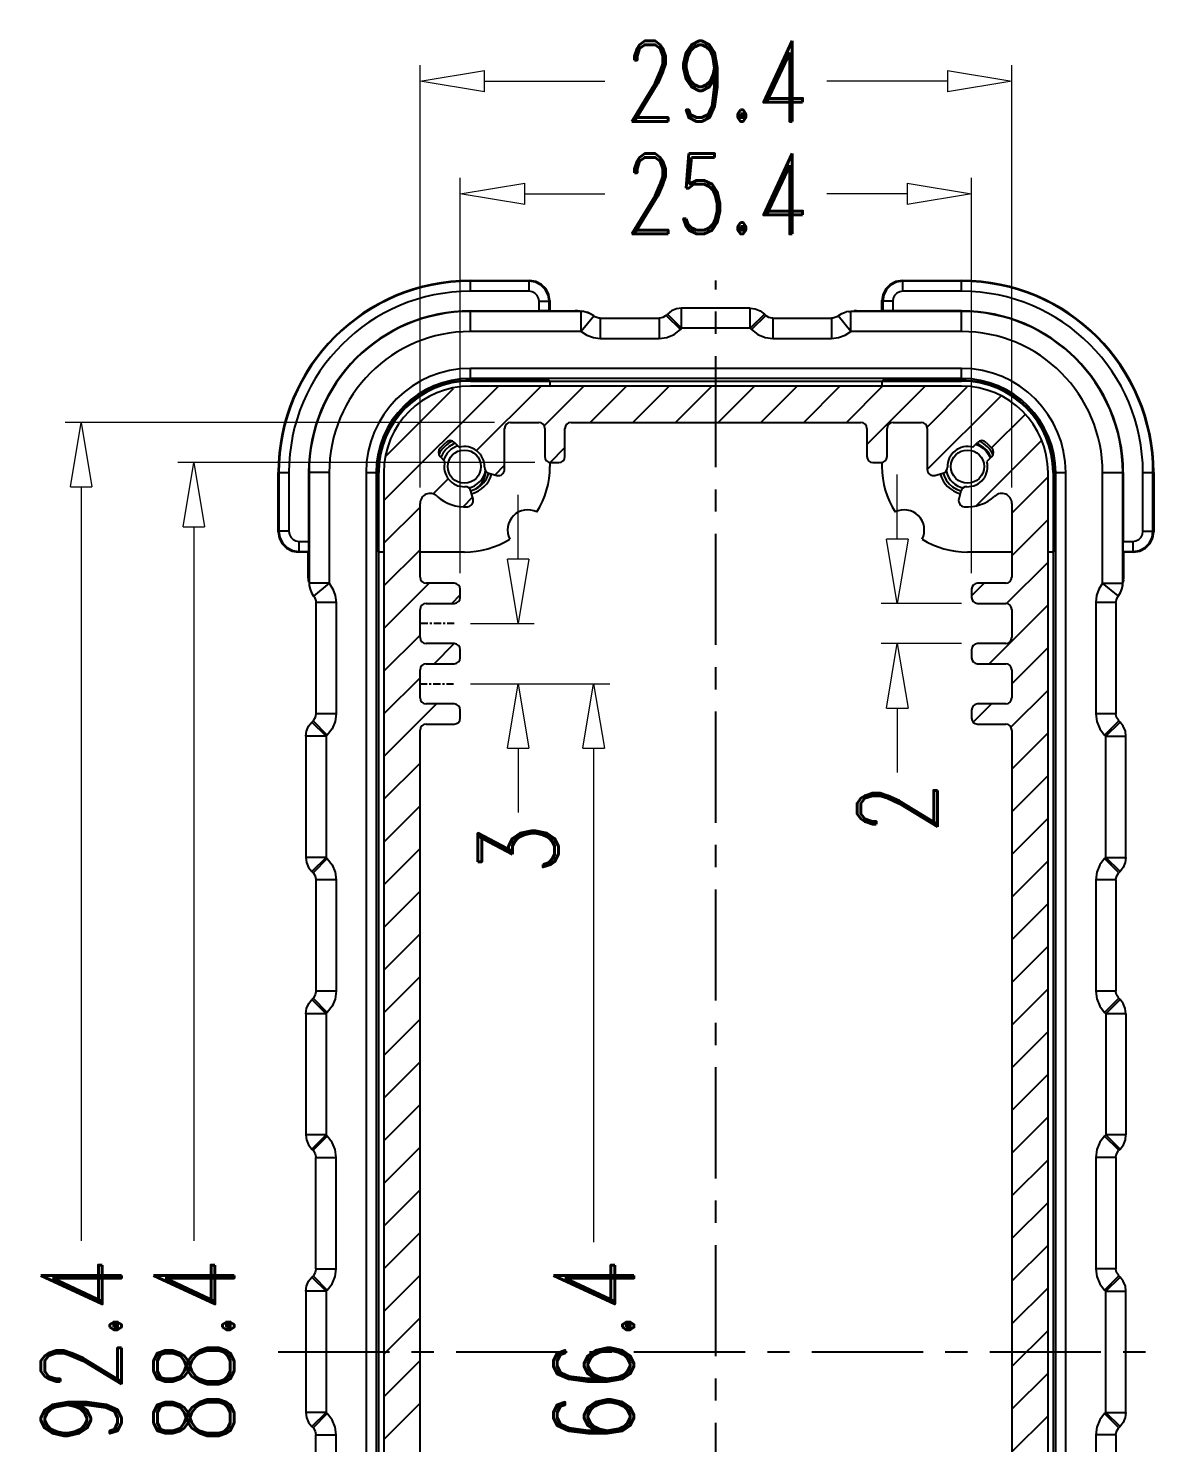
# Model space of a CAD drawing. Extents: x 2468 to 2936, y 274 to 599.
# Drawn here: x 2614.7 to 2670.6, y 346.8 to 417.2 of the extents above; entities that cross this region are included whole.
import ezdxf

# ---------------------------------------------------------------- set-up
doc = ezdxf.new("R2010")
doc.units = 0
doc.header["$LTSCALE"] = 30.734
doc.header["$PDMODE"] = 3
doc.header["$PDSIZE"] = 0.3125
doc.linetypes.add('CENTER', pattern=[50.8, 31.75, -6.35, 6.35, -6.35])
doc.layers.get('0').update_dxf_attribs({"linetype": 'CONTINUOUS'})
doc.layers.get('Defpoints').update_dxf_attribs({"linetype": 'CONTINUOUS'})
doc.layers.add('dim', color=3, linetype='CONTINUOUS', lineweight=9)
doc.styles.add('ROMAND', font='romand.shx', dxfattribs={"width": 0.75, "bigfont": 'gbcbig.shx'})
doc.dimstyles.new('YanXiu', dxfattribs={"dimtxt": 2.5, "dimasz": 2.2, "dimexe": 0.66, "dimexo": 0.66, "dimgap": 0.66, "dimtad": 0, "dimzin": 9, "dimdsep": 46, "dimtxsty": 'ROMAND', "dimblk": 'CLOSEDBLANK', "dimcen": 0, "dimclrd": 256, "dimclre": 131, "dimclrt": 42, "dimazin": 2, "dimtfac": 1, "dimtofl": 0, "dimtmove": 0, "dimatfit": 3, "dimldrblk": 'CLOSEDBLANK', "dimfxl": 1, "dimlwd": 5, "dimlwe": 5, "dimarcsym": 0})

# ---------------------------------------------------------------- blocks, each defined once
blk = doc.blocks.new('_ClosedBlank')
at = {"color": 0, "linetype": 'ByBlock', "lineweight": -2}
for p, q in [((-1, 0.167), (0, 0)), ((-1, 0.167), (-1, -0.167)), ((0, 0), (-1, -0.167))]:
    blk.add_line(p, q, dxfattribs=at)
blk = doc.blocks.new('*D10')
at = {"layer": 'Defpoints', "color": 0}
for p in [(2638.617, 397.567), (2617.278, 305.167), (2638.617, 305.167)]:
    blk.add_point(p, dxfattribs=at)
at = {"layer": 'dim', "color": 131, "lineweight": 5}
for p, q in [((2637.817, 397.567), (2616.478, 397.567)), ((2637.817, 305.167), (2616.478, 305.167))]:
    blk.add_line(p, q, dxfattribs=at)
at = {"layer": 'dim', "lineweight": 5}
for p, q in [((2617.278, 394.367), (2617.278, 356.881)), ((2617.278, 308.367), (2617.278, 345.853))]:
    blk.add_line(p, q, dxfattribs=at)
at = {"layer": 'dim', "lineweight": 5, "xscale": 3.2, "yscale": 3.2, "zscale": 3.2}
for p, rotation in [((2617.278, 397.567), 90), ((2617.278, 305.167), 270)]:
    blk.add_blockref('_ClosedBlank', p, dxfattribs=dict(at, rotation=rotation))
at = {"layer": 'dim', "color": 42, "insert": (2617.278, 351.367), "char_height": 4, "attachment_point": 5, "rotation": 90, "style": 'ROMAND'}
blk.add_mtext('92.4', dxfattribs=at)
blk = doc.blocks.new('*D11')
at = {"layer": 'Defpoints', "color": 0}
for p in [(2663.517, 414.529), (2634.117, 393.534), (2663.517, 393.534)]:
    blk.add_point(p, dxfattribs=at)
at = {"layer": 'dim', "color": 131, "lineweight": 5}
for p, q in [((2634.117, 394.334), (2634.117, 415.329)), ((2663.517, 394.334), (2663.517, 415.329))]:
    blk.add_line(p, q, dxfattribs=at)
at = {"layer": 'dim', "lineweight": 5}
for p, q in [((2637.317, 414.529), (2643.303, 414.529)), ((2660.317, 414.529), (2654.331, 414.529))]:
    blk.add_line(p, q, dxfattribs=at)
at = {"layer": 'dim', "lineweight": 5, "xscale": 3.2, "yscale": 3.2, "zscale": 3.2, "rotation": 180}
blk.add_blockref('_ClosedBlank', (2634.117, 414.529), dxfattribs=at)
at = {"layer": 'dim', "lineweight": 5, "xscale": 3.2, "yscale": 3.2, "zscale": 3.2}
blk.add_blockref('_ClosedBlank', (2663.517, 414.529), dxfattribs=at)
at = {"layer": 'dim', "color": 42, "insert": (2648.817, 414.529), "char_height": 4, "attachment_point": 5, "style": 'ROMAND'}
blk.add_mtext('29.4', dxfattribs=at)
blk = doc.blocks.new('*D12')
at = {"layer": 'Defpoints', "color": 0}
for p in [(2661.517, 408.929), (2636.117, 389.267), (2661.517, 389.267)]:
    blk.add_point(p, dxfattribs=at)
at = {"layer": 'dim', "color": 131, "lineweight": 5}
for p, q in [((2636.117, 390.067), (2636.117, 409.729)), ((2661.517, 390.067), (2661.517, 409.729))]:
    blk.add_line(p, q, dxfattribs=at)
at = {"layer": 'dim', "lineweight": 5}
for p, q in [((2639.317, 408.929), (2643.303, 408.929)), ((2658.317, 408.929), (2654.331, 408.929))]:
    blk.add_line(p, q, dxfattribs=at)
at = {"layer": 'dim', "lineweight": 5, "xscale": 3.2, "yscale": 3.2, "zscale": 3.2, "rotation": 180}
blk.add_blockref('_ClosedBlank', (2636.117, 408.929), dxfattribs=at)
at = {"layer": 'dim', "lineweight": 5, "xscale": 3.2, "yscale": 3.2, "zscale": 3.2}
blk.add_blockref('_ClosedBlank', (2661.517, 408.929), dxfattribs=at)
at = {"layer": 'dim', "color": 42, "insert": (2648.817, 408.929), "char_height": 4, "attachment_point": 5, "style": 'ROMAND'}
blk.add_mtext('25.4', dxfattribs=at)
blk = doc.blocks.new('*D13')
at = {"layer": 'Defpoints', "color": 0}
for p in [(2640.617, 395.567), (2622.878, 307.167), (2640.617, 307.167)]:
    blk.add_point(p, dxfattribs=at)
at = {"layer": 'dim', "color": 131, "lineweight": 5}
for p, q in [((2639.817, 395.567), (2622.078, 395.567)), ((2639.817, 307.167), (2622.078, 307.167))]:
    blk.add_line(p, q, dxfattribs=at)
at = {"layer": 'dim', "lineweight": 5}
for p, q in [((2622.878, 392.367), (2622.878, 356.881)), ((2622.878, 310.367), (2622.878, 345.853))]:
    blk.add_line(p, q, dxfattribs=at)
at = {"layer": 'dim', "lineweight": 5, "xscale": 3.2, "yscale": 3.2, "zscale": 3.2}
for p, rotation in [((2622.878, 395.567), 90), ((2622.878, 307.167), 270)]:
    blk.add_blockref('_ClosedBlank', p, dxfattribs=dict(at, rotation=rotation))
at = {"layer": 'dim', "color": 42, "insert": (2622.878, 351.367), "char_height": 4, "attachment_point": 5, "rotation": 90, "style": 'ROMAND'}
blk.add_mtext('88.4', dxfattribs=at)
blk = doc.blocks.new('*D15')
at = {"layer": 'Defpoints', "color": 0}
for p in [(2635.817, 384.567), (2642.739, 384.567), (2635.817, 318.167)]:
    blk.add_point(p, dxfattribs=at)
at = {"layer": 'dim', "color": 131, "lineweight": 5}
for p, q in [((2636.616, 384.567), (2643.539, 384.567)), ((2636.616, 318.167), (2643.539, 318.167))]:
    blk.add_line(p, q, dxfattribs=at)
at = {"layer": 'dim', "lineweight": 5}
for p, q in [((2642.739, 381.367), (2642.739, 356.81)), ((2642.739, 321.367), (2642.739, 345.925))]:
    blk.add_line(p, q, dxfattribs=at)
at = {"layer": 'dim', "lineweight": 5, "xscale": 3.2, "yscale": 3.2, "zscale": 3.2}
for p, rotation in [((2642.739, 384.567), 90), ((2642.739, 318.167), 270)]:
    blk.add_blockref('_ClosedBlank', p, dxfattribs=dict(at, rotation=rotation))
at = {"layer": 'dim', "color": 42, "insert": (2642.739, 351.367), "char_height": 4, "attachment_point": 5, "rotation": 90, "style": 'ROMAND'}
blk.add_mtext('66.4', dxfattribs=at)
blk = doc.blocks.new('*D16')
at = {"layer": 'Defpoints', "color": 0}
for p in [(2635.817, 387.567), (2635.817, 384.567), (2638.995, 384.567)]:
    blk.add_point(p, dxfattribs=at)
at = {"layer": 'dim', "lineweight": 5}
for p, q in [((2638.995, 390.767), (2638.995, 393.967)), ((2638.995, 381.367), (2638.995, 378.167))]:
    blk.add_line(p, q, dxfattribs=at)
at = {"layer": 'dim', "color": 131, "lineweight": 5}
for p, q in [((2636.616, 387.567), (2639.794, 387.567)), ((2636.616, 384.567), (2639.794, 384.567))]:
    blk.add_line(p, q, dxfattribs=at)
at = {"layer": 'dim', "lineweight": 5, "xscale": 3.2, "yscale": 3.2, "zscale": 3.2}
for p, rotation in [((2638.995, 387.567), 270), ((2638.995, 384.567), 90)]:
    blk.add_blockref('_ClosedBlank', p, dxfattribs=dict(at, rotation=rotation))
at = {"layer": 'dim', "color": 42, "insert": (2638.995, 376.367), "char_height": 4, "attachment_point": 5, "rotation": 90, "style": 'ROMAND'}
blk.add_mtext('3', dxfattribs=at)
blk = doc.blocks.new('*D17')
at = {"layer": 'Defpoints', "color": 0}
for p in [(2661.817, 388.567), (2657.826, 386.567), (2661.817, 386.567)]:
    blk.add_point(p, dxfattribs=at)
at = {"layer": 'dim', "lineweight": 5}
for p, q in [((2657.826, 391.767), (2657.826, 394.967)), ((2657.826, 383.367), (2657.826, 380.167))]:
    blk.add_line(p, q, dxfattribs=at)
at = {"layer": 'dim', "color": 131, "lineweight": 5}
for p, q in [((2661.017, 388.567), (2657.026, 388.567)), ((2661.017, 386.567), (2657.026, 386.567))]:
    blk.add_line(p, q, dxfattribs=at)
at = {"layer": 'dim', "lineweight": 5, "xscale": 3.2, "yscale": 3.2, "zscale": 3.2}
for p, rotation in [((2657.826, 388.567), 270), ((2657.826, 386.567), 90)]:
    blk.add_blockref('_ClosedBlank', p, dxfattribs=dict(at, rotation=rotation))
at = {"layer": 'dim', "color": 42, "insert": (2657.826, 378.367), "char_height": 4, "attachment_point": 5, "rotation": 90, "style": 'ROMAND'}
blk.add_mtext('2', dxfattribs=at)

msp = doc.modelspace()

# ---------------------------------------------------------------- linework, layer by layer
at = {"color": 7, "linetype": 'Continuous'}
for p, q in [((2636.617, 404.617), (2639.567, 404.617)), ((2636.617, 404.082), (2636.617, 404.617)), ((2639.532, 404.582), (2636.617, 404.582)), ((2639.567, 404.617), (2639.532, 404.582)), ((2639.532, 404.082), (2639.532, 404.582)), ((2658.067, 404.617), (2661.017, 404.617)), ((2658.067, 404.617), (2658.102, 404.582)), ((2661.017, 404.582), (2658.102, 404.582)), ((2658.102, 404.082), (2658.102, 404.582)), ((2661.017, 404.082), (2661.017, 404.617)), ((2639.532, 404.082), (2636.617, 404.082)), ((2640.032, 403.582), (2640.532, 403.582)), ((2640.032, 403.104), (2640.032, 403.582)), ((2640.567, 403.617), (2640.532, 403.582)), ((2640.532, 403.107), (2640.532, 403.582)), ((2640.567, 403.617), (2640.567, 403.107)), ((2657.067, 403.617), (2657.102, 403.582)), ((2657.067, 403.107), (2657.067, 403.617)), ((2657.602, 403.582), (2657.102, 403.582)), ((2657.102, 403.582), (2657.102, 403.107)), ((2657.602, 403.582), (2657.602, 403.104)), ((2661.017, 404.082), (2658.102, 404.082)), ((2636.617, 403.104), (2640.032, 403.104)), ((2636.617, 402.081), (2636.617, 403.104)), ((2642.116, 403.081), (2636.617, 403.081)), ((2640.382, 403.105), (2640.032, 403.104)), ((2640.532, 403.107), (2640.567, 403.118)), ((2640.567, 403.118), (2641.825, 403.118)), ((2641.824, 403.118), (2641.982, 403.097)), ((2641.954, 403.109), (2641.825, 403.118)), ((2642.062, 403.095), (2641.932, 403.103)), ((2641.954, 403.109), (2642.062, 403.095)), ((2641.982, 403.097), (2642.073, 403.086)), ((2642.215, 403.076), (2642.116, 403.081)), ((2642.116, 403.074), (2642.116, 403.081)), ((2642.116, 402.081), (2642.116, 403.074)), ((2642.231, 403.074), (2642.215, 403.076)), ((2642.357, 403.051), (2642.215, 403.076)), ((2642.286, 403.066), (2642.231, 403.074)), ((2642.452, 403.023), (2642.286, 403.066)), ((2642.577, 402.968), (2642.357, 403.051)), ((2642.609, 402.951), (2642.452, 403.023)), ((2642.751, 402.853), (2642.577, 402.968)), ((2642.75, 402.853), (2642.609, 402.951)), ((2646.344, 402.886), (2646.317, 402.861)), ((2646.344, 402.886), (2646.404, 402.947)), ((2646.344, 402.886), (2647.051, 402.179)), ((2647.111, 402.24), (2646.404, 402.947)), ((2650.522, 403.24), (2647.111, 403.24)), ((2647.111, 402.24), (2647.111, 403.24)), ((2650.522, 402.24), (2650.522, 403.24)), ((2651.229, 402.947), (2650.522, 402.24)), ((2651.29, 402.886), (2650.583, 402.179)), ((2651.229, 402.947), (2651.29, 402.886)), ((2654.883, 402.853), (2655.075, 402.977)), ((2655.074, 402.977), (2655.291, 403.055)), ((2655.402, 403.074), (2655.29, 403.054)), ((2655.402, 403.074), (2655.518, 403.081)), ((2655.402, 403.074), (2655.455, 403.08)), ((2661.017, 403.081), (2655.518, 403.081)), ((2655.518, 402.081), (2655.518, 403.081)), ((2655.572, 403.095), (2655.68, 403.109)), ((2655.572, 403.095), (2655.701, 403.103)), ((2655.612, 403.092), (2655.809, 403.118)), ((2655.809, 403.118), (2655.68, 403.109)), ((2655.809, 403.118), (2657.067, 403.118)), ((2657.102, 403.107), (2657.067, 403.118)), ((2661.017, 402.081), (2661.017, 403.104)), ((2642.745, 402.846), (2642.116, 402.081)), ((2642.751, 402.853), (2642.745, 402.846)), ((2643.068, 402.74), (2645.99, 402.74)), ((2643.068, 402.74), (2643.068, 401.74)), ((2645.99, 402.74), (2645.99, 401.74)), ((2647.051, 402.179), (2647.111, 402.24)), ((2650.522, 402.24), (2647.111, 402.24)), ((2650.522, 402.24), (2650.583, 402.179)), ((2651.644, 402.74), (2654.566, 402.74)), ((2651.644, 402.74), (2651.644, 401.74)), ((2654.566, 402.74), (2654.566, 401.74)), ((2655.518, 402.081), (2654.883, 402.853)), ((2642.116, 402.081), (2636.617, 402.081)), ((2643.068, 401.74), (2645.99, 401.74)), ((2651.644, 401.74), (2654.566, 401.74)), ((2661.017, 402.081), (2655.518, 402.081)), ((2661.017, 400.248), (2636.617, 400.248)), ((2636.617, 399.617), (2636.617, 400.248)), ((2661.017, 399.617), (2661.017, 400.248)), ((2661.017, 399.748), (2636.617, 399.748)), ((2636.617, 399.661), (2640.032, 399.661)), ((2636.617, 399.617), (2661.017, 399.617)), ((2661.017, 399.367), (2636.617, 399.367)), ((2640.532, 399.652), (2640.491, 399.655)), ((2640.567, 399.617), (2640.532, 399.652)), ((2640.567, 399.617), (2640.567, 399.367)), ((2657.102, 399.652), (2657.067, 399.617)), ((2657.067, 399.617), (2657.067, 399.367)), ((2657.602, 399.661), (2661.017, 399.661)), ((2638.317, 395.222), (2638.317, 397.267)), ((2638.617, 397.567), (2640.017, 397.567)), ((2640.317, 397.267), (2640.317, 395.867)), ((2641.317, 395.867), (2641.317, 397.267)), ((2641.617, 397.567), (2656.017, 397.567)), ((2656.317, 397.267), (2656.317, 395.867)), ((2657.317, 395.867), (2657.317, 397.267)), ((2657.617, 397.567), (2659.017, 397.567)), ((2659.317, 397.267), (2659.317, 395.222)), ((2635.115, 396.286), (2635.398, 396.569)), ((2635.822, 396.569), (2636.058, 396.333)), ((2661.576, 396.333), (2661.812, 396.569)), ((2662.236, 396.569), (2662.519, 396.286)), ((2635.351, 395.626), (2635.115, 395.862)), ((2635.253, 396.024), (2635.154, 395.823)), ((2635.762, 396.487), (2635.565, 396.365)), ((2635.864, 396.527), (2635.762, 396.487)), ((2661.883, 396.481), (2661.769, 396.527)), ((2662.08, 396.357), (2661.883, 396.481)), ((2662.24, 396.141), (2662.366, 395.975)), ((2662.519, 395.862), (2662.283, 395.626)), ((2662.366, 395.975), (2662.456, 395.799)), ((2662.479, 395.822), (2662.387, 396.012)), ((2640.567, 395.567), (2640.567, 395.367)), ((2640.617, 395.567), (2641.017, 395.567)), ((2656.617, 395.567), (2657.017, 395.567)), ((2657.067, 395.567), (2657.067, 395.367)), ((2627.067, 395.067), (2627.602, 395.067)), ((2627.067, 392.117), (2627.067, 395.067)), ((2627.102, 395.067), (2627.102, 392.152)), ((2627.602, 395.067), (2627.602, 392.152)), ((2629.603, 395.067), (2628.579, 395.067)), ((2628.603, 395.067), (2628.603, 389.568)), ((2629.603, 395.067), (2629.603, 389.568)), ((2631.436, 395.067), (2632.067, 395.067)), ((2631.436, 395.067), (2631.436, 307.667)), ((2631.936, 395.067), (2631.936, 307.667)), ((2632.023, 391.652), (2632.023, 395.067)), ((2632.067, 307.667), (2632.067, 395.067)), ((2632.317, 395.067), (2632.317, 307.667)), ((2637.484, 394.931), (2637.509, 394.991)), ((2637.52, 395.049), (2637.509, 394.991)), ((2637.513, 395.023), (2637.521, 395.049)), ((2637.539, 395.04), (2637.939, 394.932)), ((2659.694, 394.932), (2660.095, 395.04)), ((2660.113, 395.049), (2660.155, 394.907)), ((2665.317, 307.667), (2665.317, 395.067)), ((2665.567, 395.067), (2666.198, 395.067)), ((2665.567, 395.067), (2665.567, 307.667)), ((2665.61, 395.067), (2665.61, 391.652)), ((2665.698, 307.667), (2665.698, 395.067)), ((2666.198, 307.667), (2666.198, 395.067)), ((2668.031, 395.067), (2669.054, 395.067)), ((2668.031, 389.568), (2668.031, 395.067)), ((2669.031, 389.568), (2669.031, 395.067)), ((2669.054, 395.067), (2669.054, 391.652)), ((2670.032, 395.067), (2670.567, 395.067)), ((2670.032, 392.152), (2670.032, 395.067)), ((2670.532, 392.152), (2670.532, 395.067)), ((2670.567, 395.067), (2670.567, 392.117)), ((2636.635, 394.162), (2636.679, 394.171)), ((2636.75, 393.751), (2636.644, 394.145)), ((2636.679, 394.171), (2636.894, 394.258)), ((2660.989, 394.145), (2660.884, 393.751)), ((2634.117, 389.867), (2634.117, 393.534)), ((2663.517, 393.534), (2663.517, 389.867)), ((2627.067, 392.117), (2627.102, 392.152)), ((2627.602, 392.152), (2627.102, 392.152)), ((2628.102, 391.652), (2628.579, 391.652)), ((2628.102, 391.652), (2628.102, 391.152)), ((2669.054, 391.652), (2669.532, 391.652)), ((2669.055, 391.302), (2669.054, 391.652)), ((2669.532, 391.652), (2669.532, 391.152)), ((2670.032, 392.152), (2670.532, 392.152)), ((2670.567, 392.117), (2670.532, 392.152)), ((2628.067, 391.117), (2628.102, 391.152)), ((2628.577, 391.117), (2628.067, 391.117)), ((2628.102, 391.152), (2628.577, 391.152)), ((2628.577, 391.152), (2628.566, 391.117)), ((2628.566, 389.859), (2628.566, 391.117)), ((2632.067, 391.117), (2632.032, 391.152)), ((2632.317, 391.117), (2632.067, 391.117)), ((2636.317, 391.117), (2634.117, 391.117)), ((2663.517, 391.117), (2661.317, 391.117)), ((2665.567, 391.117), (2665.317, 391.117)), ((2665.602, 391.152), (2665.567, 391.117)), ((2669.057, 391.152), (2669.532, 391.152)), ((2669.057, 391.152), (2669.067, 391.117)), ((2669.567, 391.117), (2669.057, 391.117)), ((2669.067, 391.117), (2669.067, 389.859)), ((2669.567, 391.117), (2669.532, 391.152)), ((2628.587, 389.703), (2628.566, 389.86)), ((2628.566, 389.86), (2628.575, 389.73)), ((2628.589, 389.622), (2628.575, 389.73)), ((2628.589, 389.622), (2628.58, 389.752)), ((2629.603, 389.568), (2628.603, 389.568)), ((2628.603, 389.568), (2628.61, 389.453)), ((2628.604, 389.505), (2628.61, 389.453)), ((2629.603, 389.568), (2628.83, 388.933)), ((2635.817, 389.567), (2634.417, 389.567)), ((2663.217, 389.567), (2661.817, 389.567)), ((2668.796, 388.939), (2668.031, 389.568)), ((2668.031, 389.568), (2669.031, 389.568)), ((2669.026, 389.469), (2669.031, 389.568)), ((2669.047, 389.702), (2669.036, 389.611)), ((2669.045, 389.622), (2669.053, 389.752)), ((2669.059, 389.73), (2669.045, 389.622)), ((2669.067, 389.86), (2669.047, 389.702)), ((2669.059, 389.73), (2669.067, 389.859)), ((2636.117, 388.867), (2636.117, 389.267)), ((2661.517, 389.267), (2661.517, 388.867)), ((2668.803, 388.933), (2668.796, 388.939)), ((2668.803, 388.933), (2668.918, 389.107)), ((2668.803, 388.933), (2668.9, 389.075)), ((2668.9, 389.075), (2668.972, 389.232)), ((2668.918, 389.107), (2669.001, 389.327)), ((2668.972, 389.232), (2669.016, 389.398)), ((2669.001, 389.327), (2669.026, 389.469)), ((2669.016, 389.398), (2669.024, 389.453)), ((2669.024, 389.453), (2669.026, 389.469)), ((2629.944, 388.616), (2628.944, 388.616)), ((2628.944, 388.616), (2628.944, 383.085)), ((2629.944, 388.616), (2629.944, 383.085)), ((2634.117, 386.867), (2634.117, 388.267)), ((2634.417, 388.567), (2635.817, 388.567)), ((2661.817, 388.567), (2663.217, 388.567)), ((2663.517, 388.267), (2663.517, 386.867)), ((2668.689, 388.616), (2667.689, 388.616)), ((2667.689, 388.616), (2667.689, 383.085)), ((2668.689, 388.616), (2668.689, 383.085)), ((2635.817, 386.567), (2634.417, 386.567)), ((2636.117, 385.867), (2636.117, 386.267)), ((2661.517, 386.267), (2661.517, 385.867)), ((2663.217, 386.567), (2661.817, 386.567)), ((2634.417, 385.567), (2635.817, 385.567)), ((2661.817, 385.567), (2663.217, 385.567)), ((2634.117, 383.867), (2634.117, 385.267)), ((2663.517, 385.267), (2663.517, 383.867)), ((2635.817, 383.567), (2634.417, 383.567)), ((2636.117, 382.867), (2636.117, 383.267)), ((2661.517, 383.267), (2661.517, 382.867)), ((2663.217, 383.567), (2661.817, 383.567)), ((2628.798, 382.731), (2628.737, 382.671)), ((2629.444, 381.964), (2628.737, 382.671)), ((2629.505, 382.024), (2628.798, 382.731)), ((2629.944, 383.085), (2628.944, 383.085)), ((2634.417, 382.567), (2635.817, 382.567)), ((2661.817, 382.567), (2663.217, 382.567)), ((2668.689, 383.085), (2667.689, 383.085)), ((2668.836, 382.731), (2668.129, 382.024)), ((2668.189, 381.964), (2668.896, 382.671)), ((2668.836, 382.731), (2668.811, 382.758)), ((2668.836, 382.731), (2668.896, 382.671)), ((2629.444, 381.964), (2628.444, 381.964)), ((2628.444, 381.964), (2628.444, 375.944)), ((2629.505, 382.024), (2629.444, 381.964)), ((2629.444, 381.964), (2629.444, 375.944)), ((2634.117, 320.467), (2634.117, 382.267)), ((2663.517, 382.267), (2663.517, 320.467)), ((2668.129, 382.024), (2668.189, 381.964)), ((2668.189, 381.964), (2669.189, 381.964)), ((2668.189, 375.944), (2668.189, 381.964)), ((2669.189, 375.944), (2669.189, 381.964)), ((2629.444, 375.944), (2628.444, 375.944)), ((2629.444, 375.944), (2628.737, 375.237)), ((2629.505, 375.883), (2628.798, 375.176)), ((2629.444, 375.944), (2629.505, 375.883)), ((2668.189, 375.944), (2668.129, 375.883)), ((2668.836, 375.176), (2668.129, 375.883)), ((2668.896, 375.237), (2668.189, 375.944)), ((2668.189, 375.944), (2669.189, 375.944)), ((2628.737, 375.237), (2628.798, 375.176)), ((2628.798, 375.176), (2628.815, 375.159)), ((2629.944, 374.823), (2628.944, 374.823)), ((2628.944, 374.823), (2628.944, 369.292)), ((2629.944, 374.823), (2629.944, 369.292)), ((2668.689, 374.823), (2667.689, 374.823)), ((2667.689, 374.823), (2667.689, 369.292)), ((2668.689, 374.823), (2668.689, 369.292)), ((2668.896, 375.237), (2668.836, 375.176)), ((2629.944, 369.292), (2628.944, 369.292)), ((2668.689, 369.292), (2667.689, 369.292)), ((2628.798, 368.938), (2628.737, 368.877)), ((2629.444, 368.17), (2628.737, 368.877)), ((2629.505, 368.231), (2628.798, 368.938)), ((2668.836, 368.938), (2668.129, 368.231)), ((2668.189, 368.17), (2668.896, 368.877)), ((2668.836, 368.938), (2668.811, 368.965)), ((2668.836, 368.938), (2668.896, 368.877)), ((2629.444, 368.17), (2628.444, 368.17)), ((2628.444, 368.17), (2628.444, 362.151)), ((2629.505, 368.231), (2629.444, 368.17)), ((2629.444, 368.17), (2629.444, 362.151)), ((2668.129, 368.231), (2668.189, 368.17)), ((2669.189, 368.17), (2668.189, 368.17)), ((2668.189, 368.17), (2668.189, 362.151)), ((2669.189, 368.17), (2669.189, 362.151)), ((2629.444, 362.151), (2628.444, 362.151)), ((2629.444, 362.151), (2628.737, 361.443)), ((2628.798, 361.383), (2629.505, 362.09)), ((2629.505, 362.09), (2629.444, 362.151)), ((2668.189, 362.151), (2668.129, 362.09)), ((2668.836, 361.383), (2668.129, 362.09)), ((2668.189, 362.151), (2668.896, 361.443)), ((2669.189, 362.151), (2668.189, 362.151)), ((2628.798, 361.383), (2628.737, 361.443)), ((2628.798, 361.383), (2628.823, 361.356)), ((2668.896, 361.443), (2668.836, 361.383)), ((2628.944, 361.029), (2629.944, 361.029)), ((2628.944, 355.498), (2628.944, 361.029)), ((2629.944, 355.498), (2629.944, 361.029)), ((2667.689, 361.029), (2667.689, 355.498)), ((2668.689, 361.029), (2667.689, 361.029)), ((2668.689, 361.029), (2668.689, 355.498)), ((2628.737, 355.084), (2628.798, 355.145)), ((2628.737, 355.084), (2629.444, 354.377)), ((2628.798, 355.145), (2629.505, 354.438)), ((2628.944, 355.498), (2629.944, 355.498)), ((2668.689, 355.498), (2667.689, 355.498)), ((2668.836, 355.145), (2668.129, 354.438)), ((2668.189, 354.377), (2668.896, 355.084)), ((2668.836, 355.145), (2668.811, 355.171)), ((2668.836, 355.145), (2668.896, 355.084)), ((2629.444, 354.377), (2628.444, 354.377)), ((2628.444, 354.377), (2628.444, 348.357)), ((2629.444, 354.377), (2629.505, 354.438)), ((2629.444, 354.377), (2629.444, 348.357)), ((2668.129, 354.438), (2668.189, 354.377)), ((2668.189, 348.357), (2668.189, 354.377)), ((2668.189, 354.377), (2669.189, 354.377)), ((2669.189, 348.357), (2669.189, 354.377)), ((2629.444, 348.357), (2628.444, 348.357)), ((2629.444, 348.357), (2628.737, 347.65)), ((2628.798, 347.589), (2629.505, 348.296)), ((2629.505, 348.296), (2629.444, 348.357)), ((2668.189, 348.357), (2668.129, 348.296)), ((2668.836, 347.589), (2668.129, 348.296)), ((2668.896, 347.65), (2668.189, 348.357)), ((2668.189, 348.357), (2669.189, 348.357)), ((2628.798, 347.589), (2628.737, 347.65)), ((2628.798, 347.589), (2628.823, 347.563)), ((2668.896, 347.65), (2668.836, 347.589)), ((2628.944, 347.236), (2629.944, 347.236)), ((2628.944, 341.705), (2628.944, 347.236)), ((2629.944, 341.705), (2629.944, 347.236)), ((2667.689, 347.236), (2667.689, 341.705)), ((2668.689, 347.236), (2667.689, 347.236)), ((2668.689, 347.236), (2668.689, 341.705))]:
    msp.add_line(p, q, dxfattribs=at)
at = {"color": 1, "linetype": 'CENTER', "ltscale": 0.005661}
for p, q in [((2648.817, 298.117), (2648.817, 404.617)), ((2627.067, 351.367), (2670.567, 351.367))]:
    msp.add_line(p, q, dxfattribs=at)
at = {"color": 40, "linetype": 'Continuous'}
for p, q in [((2632.317, 393.677), (2638.007, 399.367)), ((2636.911, 396.15), (2640.128, 399.367)), ((2640.282, 397.4), (2642.249, 399.367)), ((2642.571, 397.567), (2644.371, 399.367)), ((2644.692, 397.567), (2646.492, 399.367)), ((2646.813, 397.567), (2648.613, 399.367)), ((2648.935, 397.567), (2650.735, 399.367)), ((2651.056, 397.567), (2652.856, 399.367)), ((2653.177, 397.567), (2654.977, 399.367)), ((2655.299, 397.567), (2657.099, 399.367)), ((2656.317, 396.464), (2659.22, 399.367)), ((2632.428, 395.909), (2635.774, 399.256)), ((2659.304, 397.33), (2661.303, 399.329)), ((2659.317, 395.222), (2662.969, 398.873)), ((2662.511, 396.294), (2664.173, 397.957)), ((2661.764, 393.426), (2664.979, 396.641)), ((2640.578, 395.575), (2641.317, 396.313)), ((2637.841, 394.959), (2638.317, 395.435)), ((2634.767, 394.006), (2635.534, 394.773)), ((2663.517, 393.057), (2665.317, 394.857)), ((2636.268, 393.386), (2636.725, 393.843)), ((2632.317, 391.556), (2634.117, 393.356)), ((2663.517, 390.936), (2665.317, 392.736)), ((2632.317, 389.435), (2634.117, 391.235)), ((2663.26, 388.558), (2665.317, 390.615)), ((2632.317, 387.313), (2634.571, 389.567)), ((2661.517, 388.936), (2662.148, 389.567)), ((2635.692, 388.567), (2636.117, 388.992)), ((2662.39, 385.567), (2665.317, 388.493)), ((2632.317, 385.192), (2634.117, 386.992)), ((2634.813, 385.567), (2635.813, 386.567)), ((2663.517, 384.572), (2665.317, 386.372)), ((2632.317, 383.071), (2634.117, 384.871)), ((2663.476, 382.41), (2665.317, 384.251)), ((2632.317, 380.949), (2634.935, 383.567)), ((2661.603, 382.658), (2662.512, 383.567)), ((2663.517, 380.33), (2665.317, 382.13)), ((2632.317, 378.828), (2634.117, 380.628)), ((2663.517, 378.208), (2665.317, 380.008)), ((2632.317, 376.707), (2634.117, 378.507)), ((2663.517, 376.087), (2665.317, 377.887)), ((2632.317, 374.585), (2634.117, 376.385)), ((2663.517, 373.966), (2665.317, 375.766)), ((2632.317, 372.464), (2634.117, 374.264)), ((2663.517, 371.844), (2665.317, 373.644)), ((2632.317, 370.343), (2634.117, 372.143)), ((2663.517, 369.723), (2665.317, 371.523)), ((2632.317, 368.221), (2634.117, 370.021)), ((2663.517, 367.602), (2665.317, 369.402)), ((2632.317, 366.1), (2634.117, 367.9)), ((2663.517, 365.48), (2665.317, 367.28)), ((2632.317, 363.979), (2634.117, 365.779)), ((2663.517, 363.359), (2665.317, 365.159)), ((2632.317, 361.857), (2634.117, 363.657)), ((2663.517, 361.238), (2665.317, 363.038)), ((2632.317, 359.736), (2634.117, 361.536)), ((2663.517, 359.116), (2665.317, 360.916)), ((2632.317, 357.615), (2634.117, 359.415)), ((2663.517, 356.995), (2665.317, 358.795)), ((2632.317, 355.493), (2634.117, 357.293)), ((2663.517, 354.874), (2665.317, 356.674)), ((2632.317, 353.372), (2634.117, 355.172)), ((2663.517, 352.752), (2665.317, 354.552)), ((2632.317, 351.251), (2634.117, 353.051)), ((2663.517, 350.631), (2665.317, 352.431)), ((2632.317, 349.13), (2634.117, 350.93)), ((2663.517, 348.51), (2665.317, 350.31)), ((2632.317, 347.008), (2634.117, 348.808)), ((2663.517, 346.388), (2665.317, 348.188))]:
    msp.add_line(p, q, dxfattribs=at)
at = {"color": 1, "linetype": 'CENTER', "ltscale": 0.000364417}
for p, q in [((2635.817, 387.567), (2634.117, 387.567)), ((2634.117, 384.567), (2635.817, 384.567))]:
    msp.add_line(p, q, dxfattribs=at)
at = {"color": 7, "linetype": 'Continuous'}
for points in [[(2640.532, 403.582), (2640.483, 403.891), (2640.341, 404.17), (2640.12, 404.391), (2639.841, 404.533), (2639.532, 404.582)], [(2640.567, 403.617), (2640.518, 403.925), (2640.375, 404.206), (2640.156, 404.425), (2639.875, 404.568), (2639.567, 404.617)], [(2658.067, 404.617), (2657.759, 404.568), (2657.477, 404.425), (2657.259, 404.206), (2657.115, 403.925), (2657.067, 403.617)], [(2658.102, 404.582), (2657.793, 404.533), (2657.514, 404.391), (2657.293, 404.17), (2657.151, 403.891), (2657.102, 403.582)], [(2640.032, 403.582), (2640.008, 403.736), (2639.937, 403.876), (2639.826, 403.986), (2639.686, 404.058), (2639.532, 404.082)], [(2658.102, 404.082), (2657.948, 404.058), (2657.808, 403.987), (2657.697, 403.876), (2657.626, 403.737), (2657.602, 403.582)], [(2640.532, 403.107), (2640.491, 403.106), (2640.382, 403.105)], [(2642.231, 403.074), (2642.179, 403.08), (2642.116, 403.088)], [(2646.317, 402.861), (2646.176, 402.775), (2646.015, 402.74), (2645.99, 402.74)], [(2647.111, 403.24), (2646.863, 403.208), (2646.614, 403.107), (2646.404, 402.947)], [(2650.522, 403.24), (2650.771, 403.208), (2651.02, 403.107), (2651.229, 402.947)], [(2651.644, 402.74), (2651.607, 402.741), (2651.447, 402.78), (2651.308, 402.869), (2651.29, 402.886)], [(2661.017, 403.104), (2657.412, 403.105), (2657.251, 403.105), (2657.142, 403.106), (2657.102, 403.107)], [(2643.068, 402.74), (2642.993, 402.745), (2642.802, 402.816), (2642.751, 402.853)], [(2645.99, 401.74), (2646.378, 401.791), (2646.739, 401.94), (2647.051, 402.179)], [(2650.583, 402.179), (2650.894, 401.94), (2651.255, 401.791), (2651.644, 401.74)], [(2654.883, 402.853), (2654.822, 402.81), (2654.629, 402.744), (2654.566, 402.74)], [(2642.116, 402.081), (2642.403, 401.895), (2642.726, 401.779), (2643.068, 401.74)], [(2654.566, 401.74), (2654.907, 401.779), (2655.231, 401.895), (2655.518, 402.081)], [(2640.491, 399.655), (2640.382, 399.658), (2640.221, 399.66), (2640.032, 399.661)], [(2657.602, 399.661), (2657.413, 399.66), (2657.251, 399.658), (2657.142, 399.655), (2657.102, 399.652)], [(2635.565, 396.365), (2635.393, 396.209), (2635.253, 396.024)], [(2661.724, 396.476), (2661.914, 396.395), (2662.088, 396.282), (2662.24, 396.141)], [(2662.387, 396.012), (2662.249, 396.199), (2662.08, 396.357)], [(2636.894, 394.258), (2637.055, 394.394), (2637.188, 394.552), (2637.289, 394.728), (2637.358, 394.917), (2637.392, 395.112), (2637.391, 395.142)], [(2628.579, 395.067), (2628.579, 391.463), (2628.579, 391.302), (2628.578, 391.193), (2628.577, 391.152)], [(2660.155, 394.907), (2660.26, 394.7), (2660.401, 394.516), (2660.574, 394.361), (2660.773, 394.242)], [(2660.773, 394.242), (2660.991, 394.16), (2660.992, 394.16)], [(2627.067, 392.117), (2627.115, 391.809), (2627.259, 391.528), (2627.477, 391.309), (2627.759, 391.166), (2628.067, 391.117)], [(2627.102, 392.152), (2627.151, 391.843), (2627.293, 391.564), (2627.514, 391.343), (2627.793, 391.201), (2628.102, 391.152)], [(2627.602, 392.152), (2627.626, 391.998), (2627.697, 391.859), (2627.808, 391.748), (2627.947, 391.676), (2628.102, 391.652)], [(2632.023, 391.652), (2632.024, 391.463), (2632.026, 391.302), (2632.028, 391.193), (2632.032, 391.152)], [(2665.61, 391.652), (2665.61, 391.463), (2665.608, 391.302), (2665.605, 391.193), (2665.602, 391.152)], [(2669.532, 391.652), (2669.686, 391.676), (2669.825, 391.747), (2669.936, 391.858), (2670.007, 391.998), (2670.032, 392.152)], [(2669.532, 391.152), (2669.841, 391.201), (2670.12, 391.343), (2670.341, 391.564), (2670.483, 391.843), (2670.532, 392.152)], [(2669.567, 391.117), (2669.875, 391.166), (2670.156, 391.309), (2670.375, 391.528), (2670.518, 391.809), (2670.567, 392.117)], [(2669.057, 391.152), (2669.056, 391.193), (2669.055, 391.302)], [(2629.603, 389.568), (2629.789, 389.28), (2629.905, 388.958), (2629.944, 388.616)], [(2668.031, 389.568), (2667.845, 389.281), (2667.729, 388.958), (2667.689, 388.616)], [(2669.024, 389.453), (2669.03, 389.505), (2669.038, 389.567)], [(2628.61, 389.453), (2628.65, 389.267), (2628.724, 389.091), (2628.83, 388.933)], [(2628.831, 388.933), (2628.868, 388.882), (2628.939, 388.691), (2628.944, 388.616)], [(2668.689, 388.616), (2668.695, 388.691), (2668.766, 388.882), (2668.803, 388.933)], [(2628.444, 381.964), (2628.478, 382.221), (2628.578, 382.463), (2628.737, 382.671)], [(2628.944, 383.085), (2628.944, 383.06), (2628.908, 382.898), (2628.822, 382.758), (2628.798, 382.731)], [(2629.944, 383.085), (2629.893, 382.696), (2629.743, 382.335), (2629.505, 382.024)], [(2667.689, 383.085), (2667.74, 382.697), (2667.89, 382.336), (2668.129, 382.024)], [(2668.811, 382.758), (2668.725, 382.899), (2668.69, 383.06), (2668.689, 383.085)], [(2669.189, 381.964), (2669.158, 382.212), (2669.057, 382.461), (2668.896, 382.671)], [(2628.444, 375.944), (2628.478, 375.686), (2628.578, 375.445), (2628.737, 375.237)], [(2629.505, 375.883), (2629.744, 375.572), (2629.893, 375.211), (2629.944, 374.823)], [(2668.129, 375.883), (2667.89, 375.572), (2667.74, 375.211), (2667.689, 374.823)], [(2669.189, 375.944), (2669.156, 375.686), (2669.056, 375.445), (2668.896, 375.237)], [(2628.815, 375.159), (2628.904, 375.02), (2628.943, 374.859), (2628.944, 374.823)], [(2668.689, 374.823), (2668.691, 374.859), (2668.73, 375.019), (2668.819, 375.158), (2668.836, 375.176)], [(2628.944, 369.292), (2628.944, 369.266), (2628.908, 369.105), (2628.822, 368.964), (2628.798, 368.938)], [(2629.944, 369.292), (2629.893, 368.903), (2629.743, 368.541), (2629.505, 368.231)], [(2667.689, 369.292), (2667.74, 368.904), (2667.89, 368.542), (2668.129, 368.231)], [(2668.811, 368.965), (2668.725, 369.106), (2668.69, 369.267), (2668.689, 369.292)], [(2628.444, 368.17), (2628.478, 368.427), (2628.586, 368.683), (2628.737, 368.877)], [(2669.189, 368.17), (2669.153, 368.439), (2669.048, 368.683), (2668.896, 368.877)], [(2628.444, 362.151), (2628.476, 361.902), (2628.577, 361.653), (2628.737, 361.443)], [(2629.944, 361.029), (2629.893, 361.417), (2629.744, 361.778), (2629.505, 362.09)], [(2668.129, 362.09), (2667.89, 361.779), (2667.74, 361.417), (2667.689, 361.029)], [(2668.896, 361.443), (2669.059, 361.658), (2669.158, 361.902), (2669.189, 362.151)], [(2668.689, 361.029), (2668.691, 361.066), (2668.73, 361.226), (2668.819, 361.365), (2668.836, 361.383)], [(2628.823, 361.356), (2628.908, 361.215), (2628.944, 361.054), (2628.944, 361.029)], [(2628.444, 354.377), (2628.476, 354.626), (2628.577, 354.874), (2628.737, 355.084)], [(2628.944, 355.498), (2628.943, 355.462), (2628.904, 355.301), (2628.815, 355.163), (2628.798, 355.145)], [(2629.505, 354.438), (2629.744, 354.748), (2629.893, 355.11), (2629.944, 355.498)], [(2667.689, 355.498), (2667.74, 355.111), (2667.89, 354.749), (2668.129, 354.438)], [(2668.811, 355.171), (2668.725, 355.312), (2668.69, 355.474), (2668.689, 355.498)], [(2669.189, 354.377), (2669.158, 354.626), (2669.057, 354.874), (2668.896, 355.084)], [(2628.444, 348.357), (2628.476, 348.108), (2628.577, 347.86), (2628.737, 347.65)], [(2629.944, 347.236), (2629.893, 347.624), (2629.744, 347.985), (2629.505, 348.296)], [(2668.129, 348.296), (2667.89, 347.986), (2667.74, 347.624), (2667.689, 347.236)], [(2669.189, 348.357), (2669.156, 348.099), (2669.056, 347.858), (2668.896, 347.65)], [(2628.823, 347.563), (2628.908, 347.422), (2628.944, 347.261), (2628.944, 347.236)], [(2668.689, 347.236), (2668.691, 347.272), (2668.73, 347.433), (2668.819, 347.572), (2668.836, 347.589)]]:
    msp.add_lwpolyline(points, dxfattribs=at)
for centre in [(2636.317, 395.367), (2661.317, 395.367)]:
    msp.add_circle(centre, 0.825, dxfattribs=at)
for centre, radius, start, end in [((2636.617, 395.067), 9.55, 90, 180), ((2636.617, 395.067), 9.515, 90, 180), ((2661.017, 395.067), 9.55, 0, 90), ((2661.017, 395.067), 9.515, 0, 90), ((2636.617, 395.067), 9.015, 90, 180), ((2661.017, 395.067), 9.015, 0, 90), ((2636.617, 395.067), 8.037, 90, 180), ((2636.617, 395.067), 8.014, 90, 180), ((2661.017, 395.067), 8.037, 0, 90), ((2661.017, 395.067), 8.014, 0, 90), ((2636.617, 395.067), 7.014, 90, 180), ((2661.017, 395.067), 7.014, 0, 90), ((2636.617, 395.067), 5.181, 90, 180), ((2661.017, 395.067), 5.181, 0, 90), ((2636.617, 395.067), 4.681, 90, 180), ((2636.617, 395.067), 4.594, 90, 180), ((2636.617, 395.067), 4.55, 90, 180), ((2636.617, 395.067), 4.3, 90, 180), ((2661.017, 395.067), 4.681, 0, 90), ((2661.017, 395.067), 4.594, 0, 90), ((2661.017, 395.067), 4.55, 0, 90), ((2661.017, 395.067), 4.3, 0, 90), ((2638.617, 397.267), 0.3, 90, 180), ((2640.017, 397.267), 0.3, 0, 90), ((2641.617, 397.267), 0.3, 90, 180), ((2656.017, 397.267), 0.3, 0, 90), ((2657.617, 397.267), 0.3, 90, 180), ((2659.017, 397.267), 0.3, 0, 90), ((2636.317, 395.367), 1.4, 114.68117, 155.31883), ((2635.61, 396.357), 0.3, 45, 135), ((2662.024, 396.357), 0.3, 45, 135), ((2661.317, 395.367), 1.4, 24.68117, 65.31883), ((2635.327, 396.074), 0.3, 135, 225), ((2636.317, 395.367), 1.075, 107.13676, 162.86815), ((2636.317, 395.367), 1, 358.34236, 105), ((2640.617, 395.867), 0.3, 180, 270), ((2641.017, 395.867), 0.3, 270, 0), ((2656.617, 395.867), 0.3, 180, 270), ((2657.017, 395.867), 0.3, 270, 0), ((2661.317, 395.367), 1, 75, 181.65764), ((2662.307, 396.074), 0.3, 315, 45), ((2636.317, 395.367), 1, 165, 271.65764), ((2636.317, 395.367), 1.075, 280.47844, 349.51251), ((2637.616, 395.329), 0.3, 178.34236, 255), ((2638.017, 395.222), 0.3, 255, 0), ((2636.317, 395.367), 4.25, 327.9362, 0), ((2661.317, 395.367), 4.25, 180, 212.0638), ((2659.617, 395.222), 0.3, 180, 285), ((2660.017, 395.329), 0.3, 285, 1.65764), ((2661.317, 395.367), 1.075, 191.77806, 259.44577), ((2661.317, 395.367), 1, 268.34236, 15), ((2636.317, 395.367), 1.4, 285, 344.97947), ((2636.317, 395.367), 1.25, 297.5, 342.5), ((2661.317, 395.367), 1.4, 195.02053, 255), ((2634.617, 393.534), 0.5, 47.15636, 180), ((2636.317, 395.367), 2, 227.15636, 274.83575), ((2636.354, 394.068), 0.3, 15, 91.65764), ((2636.46, 393.673), 0.3, 274.83575, 15), ((2661.174, 393.673), 0.3, 165, 265.16425), ((2661.279, 394.068), 0.3, 88.34236, 165), ((2661.317, 395.367), 2, 265.16425, 312.84364), ((2663.017, 393.534), 0.5, 0, 132.84364), ((2639.463, 392.22), 1, 62.93062, 207.06938), ((2658.17, 392.22), 1, 332.93062, 117.06938), ((2636.317, 395.367), 4.25, 270, 302.0638), ((2661.317, 395.367), 4.25, 237.9362, 270), ((2634.417, 389.867), 0.3, 180, 270), ((2635.817, 389.267), 0.3, 0, 90), ((2661.817, 389.267), 0.3, 90, 180), ((2663.217, 389.867), 0.3, 270, 0), ((2635.817, 388.867), 0.3, 270, 0), ((2661.817, 388.867), 0.3, 180, 270), ((2634.417, 388.267), 0.3, 90, 180), ((2663.217, 388.267), 0.3, 0, 90), ((2634.417, 386.867), 0.3, 180, 270), ((2663.217, 386.867), 0.3, 270, 0), ((2635.817, 386.267), 0.3, 0, 90), ((2661.817, 386.267), 0.3, 90, 180), ((2634.417, 385.267), 0.3, 90, 180), ((2635.817, 385.867), 0.3, 270, 0), ((2661.817, 385.867), 0.3, 180, 270), ((2663.217, 385.267), 0.3, 0, 90), ((2634.417, 383.867), 0.3, 180, 270), ((2635.817, 383.267), 0.3, 0, 90), ((2661.817, 383.267), 0.3, 90, 180), ((2663.217, 383.867), 0.3, 270, 0), ((2634.417, 382.267), 0.3, 90, 180), ((2635.817, 382.867), 0.3, 270, 0), ((2661.817, 382.867), 0.3, 180, 270), ((2663.217, 382.267), 0.3, 0, 90)]:
    msp.add_arc(centre, radius, start, end, dxfattribs=at)

# ---------------------------------------------------------------- dimensions: what is measured, and where the dimension line sits
at = {"layer": 'dim'}
for base, p1, p2, picture, middle in [((2663.517, 414.529), (2634.117, 393.534), (2663.517, 393.534), '*D11', (2648.817, 414.529)), ((2661.517, 408.929), (2636.117, 389.267), (2661.517, 389.267), '*D12', (2648.817, 408.929))]:
    dim = msp.add_linear_dim(base=base, p1=p1, p2=p2, dimstyle='YanXiu', override={"dimtxt": 4, "dimasz": 3.2, "dimexe": 0.7996, "dimexo": 0.7996, "dimgap": 0.7996}, dxfattribs=at)
    dim.commit()
    dim.dimension.update_dxf_attribs({"geometry": picture, "text_midpoint": middle})
for base, p1, p2, angle, picture, middle in [((2617.278, 305.167), (2638.617, 397.567), (2638.617, 305.167), 90, '*D10', (2617.278, 351.367)), ((2622.878, 307.167), (2640.617, 395.567), (2640.617, 307.167), 90, '*D13', (2622.878, 351.367)), ((2657.826, 386.567), (2661.817, 388.567), (2661.817, 386.567), 90, '*D17', (2657.826, 378.367)), ((2638.995, 384.567), (2635.817, 387.567), (2635.817, 384.567), 270, '*D16', (2638.995, 376.367)), ((2642.739, 384.567), (2635.817, 318.167), (2635.817, 384.567), 90, '*D15', (2642.739, 351.367))]:
    dim = msp.add_linear_dim(base=base, p1=p1, p2=p2, angle=angle, dimstyle='YanXiu', override={"dimtxt": 4, "dimasz": 3.2, "dimexe": 0.7996, "dimexo": 0.7996, "dimgap": 0.7996}, dxfattribs=at)
    dim.commit()
    dim.dimension.update_dxf_attribs({"geometry": picture, "text_midpoint": middle})

doc.saveas('drawing.dxf')
